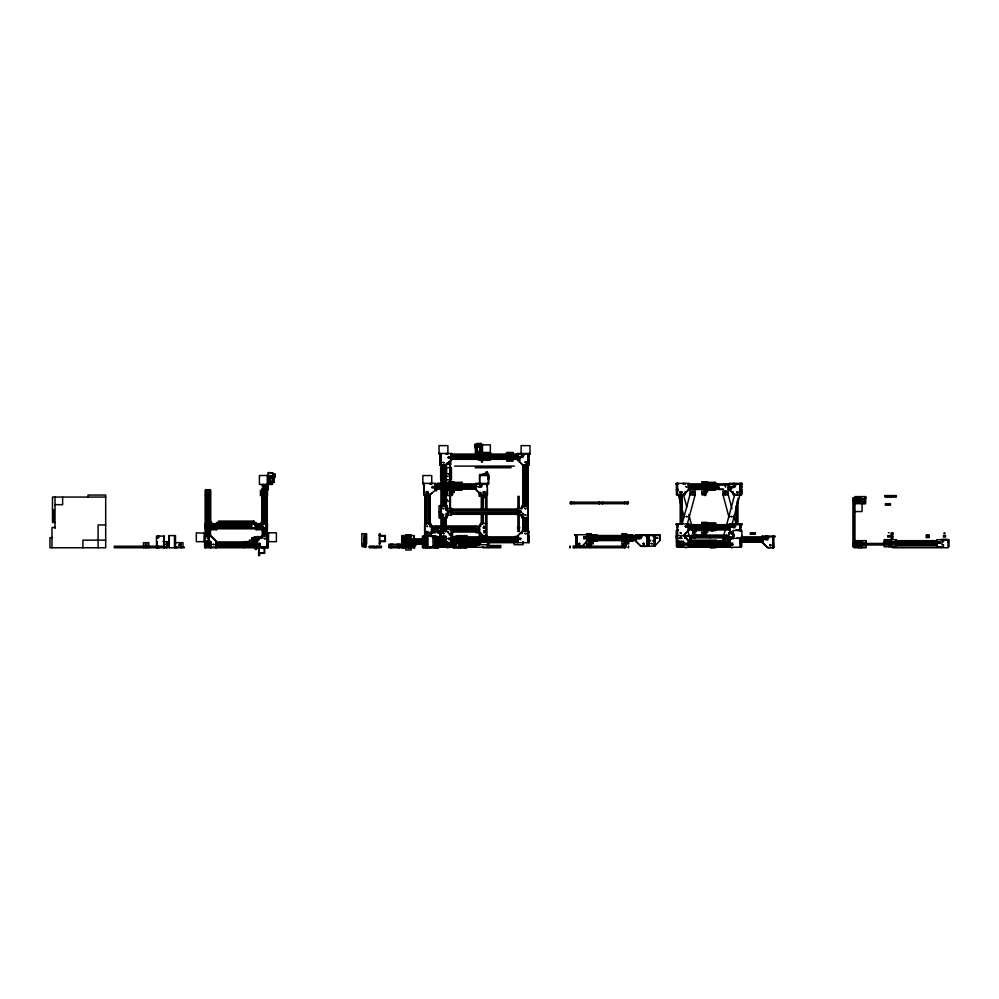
<?xml version="1.0" encoding="UTF-8"?>
<svg xmlns="http://www.w3.org/2000/svg" width="999" height="999" viewBox="0 0 999 999"><rect width="100%" height="100%" fill="white"/><g stroke="black" fill="none" stroke-linecap="round" stroke-linejoin="round"><path stroke-width="1.5" d="M157.018 547.752L157.018 541.67L157.018 546.74M157.767 547.752L157.767 546.74M158.279 547.752L158.279 546.74M164.198 536.088L164.198 547.752L164.198 536.088L156.481 536.088L156.481 547.752M166.134 547.752L166.134 546.74M166.646 547.752L166.646 541.67M162.949 541.67L167.407 541.67L167.407 547.752L114.323 547.752L114.323 546.228L163.998 546.228L163.998 547.752M204.683 541.92L204.683 546.99L268.032 546.99M210.502 536.088L216.084 541.158L216.084 547.752L216.084 541.158L211.264 536.088L204.683 536.088L204.683 541.158L210.502 541.158M205.444 543.194L205.444 547.752L205.444 541.92M205.444 533.478L205.444 490.484L210.502 490.484L210.502 522.739M204.171 532.804L204.171 541.92L210.502 541.92L210.502 543.444L208.991 541.92M211.526 523.626L211.526 522.102L210.502 522.102M209.615 529.707L216.583 529.707L216.583 528.696M255.444 547.752L255.444 546.74M262.2 529.707L256.119 529.707L256.119 528.696M256.631 546.99L256.631 547.752L256.568 540.696M262.2 522.739L262.2 495.092M204.683 536.088L204.683 547.752L268.032 547.752L268.032 541.158L267.27 541.158L267.27 490.484M268.281 472.589L272.602 472.939L268.281 472.589L268.281 476.323L274.263 476.323M268.531 541.92L268.531 532.804M270.055 479.62L270.055 478.983M272.477 476.698L270.055 476.236L270.055 481.381M272.577 479.62L272.577 478.983M272.602 472.589L272.752 475.574M273.002 474.513L274.488 474.513L273.002 474.513L273.177 475.961L275.012 476.098M269.293 484.403L269.293 482.392L274.263 482.392L274.263 475.924L273.177 475.786M274.488 475.574L273.002 475.312L274.488 475.574L274.488 474.513M431.73 484.14L431.73 475.536L422.864 475.536L422.864 484.14L424.1 484.14M424.001 495.042L424.001 483.391L424.001 495.042L429.832 495.042L435.402 489.972L435.402 483.391L422.864 483.391M425.774 546.99L425.774 547.752L425.774 546.99L438.324 546.99L438.324 547.752L422.44 547.752L422.44 536.088L435.614 536.088L435.614 547.752M429.832 494.58L429.832 523.763L429.832 494.068M429.832 484.14L429.832 483.391M435.402 547.24L435.402 544.605M435.402 483.391L435.402 490.734L436.675 490.734L436.675 489.21M437.812 547.752L437.812 546.99M438.324 547.752L438.324 546.99M447.889 454.245L447.889 445.629L439.023 445.629L439.023 454.245L440.921 454.245L440.921 465.147M440.159 465.147L440.159 453.484L440.159 465.147L445.991 465.147L451.56 460.077L451.56 453.484L439.023 453.484M441.071 530.919L440.921 541.92L440.921 454.245M443.718 536.101L443.718 536.85M445.879 506.618L445.879 499.475L447.39 499.475L447.39 501.248M445.879 465.034L445.879 494.405L447.39 494.405L447.39 492.632L446.378 493.906L446.378 463.486M445.991 538.573L445.279 537.874L444.53 538.623L444.53 540.147C445.816 542.107 446.091 538.486 445.991 541.92L440.159 541.92L440.159 536.85L445.991 536.85L445.991 538.374L444.468 536.85M445.991 517.482L445.991 531.443L446.116 513.286M445.991 506.618L445.991 464.722L446.116 510.252M445.991 454.245L445.991 453.484M446.378 510.626L446.378 499.987L446.89 501.248M448.139 545.978L448.763 545.978L448.139 542.432L448.139 547.752L447.115 547.752L447.115 541.67M449.925 509.103L449.925 463.486A1.773 1.773 0 0 0 449.038 461.95M450.437 509.103L450.437 463.486A2.285 2.285 0 0 0 449.288 461.513M451.56 536.088L451.56 542.682L451.56 536.088L446.74 531.031L434.94 531.031M451.56 454.245L451.56 453.484M452.584 536.6L452.584 527.734L445.192 527.734M475.487 448.838L475.487 446.978L475.487 453.109L478.184 453.146M475.949 546.49L475.949 547.24L475.949 540.659M488.499 483.391L475.949 483.391L475.949 489.972L481.518 495.042M477.272 446.978L477.272 452.147L480.444 452.16M479.62 483.391L479.62 474.513L488.499 474.513L488.499 484.14L445.691 484.14M479.695 452.147L479.695 446.978L477.272 447.402M480.769 534.315L480.769 535.589L480.769 534.315L479.245 534.315L479.245 535.589L487.35 535.589M481.019 485.164L482.405 485.664M486.588 495.042L487.35 495.042L487.35 489.972M488.499 484.14L488.499 474.513M451.148 454.245L529.994 454.245L529.994 453.484L517.445 453.484L517.445 460.077L523.026 465.147M522.514 454.245L522.514 455.969L522.514 455.257M523.026 542.682L523.026 541.92M528.084 536.088L528.084 454.245L528.084 536.088L528.846 536.088L528.846 542.682L487.587 542.682M528.084 465.147L528.846 465.147L528.846 460.077L528.084 460.077M576.81 534.752L576.81 546.403L576.81 535.514L574.912 535.514L574.912 534.752L587.449 534.752L587.449 541.346L581.88 546.403L576.048 546.403L576.048 534.752L576.048 546.403M575.412 535.514L575.412 534.752M648.413 535.514L648.413 546.153L654.745 546.153L659.815 540.584L659.815 534.752L635.601 534.752L635.601 541.346L641.171 546.403L647.002 546.403L647.002 541.346M640.671 535.514L640.671 537.037L642.057 537.037L641.558 536.65M647.777 535.514L647.777 534.752M653.358 535.514L653.358 537.037L654.745 537.037L654.745 535.514M654.745 546.153L654.745 539.06L652.722 540.834L654.233 541.346M659.815 540.584L659.815 534.752M678.171 524.687L676.261 524.687L676.261 523.926L688.811 523.926L688.811 530.519L683.241 535.589M678.171 484.016L676.261 484.14L676.261 483.391L688.811 483.391L688.811 489.972L683.241 495.042L677.409 495.042L677.409 483.391L677.409 495.042M676.773 524.687L676.773 523.926M676.773 484.14L676.773 483.391M740.759 538.498L740.759 547.24L677.409 547.24L677.409 523.926L677.409 535.589L689.685 535.589M678.171 541.421L678.171 546.49L678.171 541.421L683.241 541.421L683.241 546.49L676.398 546.49L676.398 535.839M679.944 545.342L680.169 546.49M683.241 542.932L683.241 541.421M683.241 484.14L683.241 483.391M688.811 524.687L688.811 523.926M688.811 484.14L688.811 483.391M711.038 536.85L709.128 536.85L709.128 536.088L721.678 536.088M709.64 536.85L709.64 536.088M688.348 524.687L741.895 524.687L741.895 523.926L729.357 523.926L729.357 530.519L733.865 534.627M688.348 484.14L741.895 484.14L741.895 483.391L729.357 483.391L729.357 489.972L734.927 495.042M734.427 524.687L734.427 526.411L685.277 526.411M734.427 484.14L734.427 485.864L734.427 485.164M739.997 546.49L739.997 547.24L739.997 537.974L739.997 540.659L740.759 540.659M739.997 541.421L739.672 543.144M739.997 531.206L739.997 525.699L740.759 525.699M739.997 523.926L739.997 529.757L740.759 529.757M740.759 485.164L739.997 485.164L739.997 494.792L739.997 484.016M739.997 484.14L739.997 483.391M741.008 489.473L741.008 484.14M741.77 484.14L741.77 494.792L733.154 494.792L733.154 491.745M741.183 536.85L774.762 536.85L774.762 536.088L762.225 536.088L762.225 542.682L767.794 547.752L773.626 547.752L773.626 542.682L772.864 542.682M767.294 537.874L768.681 538.374L768.681 536.85M772.864 536.088L772.864 547.752L772.864 536.85M855.968 542.682L855.968 541.67L855.968 545.729M854.957 545.991L854.957 496.603L865.596 496.603L865.097 503.696M866.108 540.659L866.108 547.752L853.945 547.752L853.945 540.659L866.108 540.659L866.108 542.682L853.945 542.682M886.2 541.708L886.2 540.684L886.2 544.492M887.474 497.102L887.474 495.579M890.009 497.102L890.009 495.579M891.27 541.708L891.27 540.684L891.27 543.98M891.27 497.102L891.27 495.579M896.34 541.708L896.34 539.672L884.177 539.672L884.177 546.765L896.34 546.765L896.34 544.742M943.481 539.672L943.481 541.708L941.957 541.708L941.957 544.742L943.481 544.742L943.481 546.765L936.887 546.765L936.887 544.742M948.039 541.708L948.039 539.672L948.039 547.752L892.569 547.752M859.652 498.476L859.565 501.723M859.989 498.476L859.777 501.723M860.763 498.476L861.038 499.338M860.913 498.476L856.48 498.688M180.07 543.968L180.794 544.38L180.27 543.706M253.671 539.323L252.635 539.048M426.873 526.223L427.597 526.648L427.197 525.973M426.86 532.679L427.709 532.567L426.985 532.979M430.594 526.336L431.343 526.548L430.706 526.073M431.331 532.767L430.544 532.679L431.343 532.455M443.756 514.935L442.957 515.147L443.593 514.672M447.54 508.716L446.815 508.903M447.415 508.716L446.628 508.379M447.215 515.309L447.127 514.51L446.915 515.309M521.378 508.379L522.165 508.491L521.466 508.716M578.783 543.868C580.881 541.933 578.046 545.479 579.62 544.105M643.169 543.481L644.105 544.268L643.306 543.481M680.157 492.107C680.669 494.118 682.23 490.234 681.206 493.918M681.243 492.657C680.481 489.76 679.807 494.68 681.243 492.395M692.12 494.567L693.106 494.705M703.696 534.802C705.431 534.615 700.449 533.728 703.546 534.715M726.048 494.567L725.049 494.705M726.036 538.761L725.187 538.274L725.848 538.936M737.999 492.657C736.538 492.195 737.262 491.021 737.949 492.782M736.912 538.124L738.024 538.124M769.779 545.217C770.866 542.644 770.791 547.514 769.779 544.967M440.659 455.257L440.159 457.28L440.921 455.257L440.159 455.257M576.548 536.525L576.048 538.548L576.81 536.525L576.048 536.525M648.913 536.525L648.413 538.548L648.413 534.752M677.409 527.734L677.909 525.699M682.305 523.289L690.172 493.918A2.535 2.535 0 0 1 690.833 492.782M687.2 524.6L695.067 495.229A2.535 2.535 0 0 0 694.817 493.306M725.461 529.158L723.101 537.974A2.535 2.535 0 0 0 723.751 540.422M726.635 524.75L734.902 493.918M730.356 530.469L727.996 539.285A2.535 2.535 0 0 1 727.734 539.897M731.93 524.6L739.797 495.229A2.535 2.535 0 0 0 739.797 493.918M272.252 476.186L271.84 476.098M253.584 539.223L252.772 539.56M431.955 526.91L431.543 525.349L429.982 525.774M446.578 514.822L447.34 514.56M447.377 515.147L446.89 515.347M477.097 446.128L475.999 446.978M521.341 514.822L522.102 514.56L521.965 515.309M522.252 515.147L521.64 515.347M644.193 544.155L643.706 543.069L643.169 544.018M725.174 486.463L725.761 487.05L725.349 486.351M736.987 491.983L737.187 492.994M271.228 484.403L271.204 481.718M256.044 547.152L255.332 547.152M363.624 546.041C360.664 544.83 365.172 546.453 363.898 545.966M448.426 463.249L448.052 462.612M450.037 494.305L450.037 493.406M447.502 508.816L446.778 508.978M441.009 531.056L439.972 530.769L441.071 530.631M479.582 531.868L479.395 533.241L480.956 533.666M480.694 532.979L480.169 532.305L480.569 533.004M521.578 514.635L521.99 515.347M579.732 544.268L579.482 543.331L578.808 544.018M770.816 545.242L769.792 545.104L770.816 544.942M863.111 543.943L864.035 543.943M446.74 464.61L445.991 464.885M449.637 461.426L451.56 459.315M432.367 492.557L429.832 494.792M457.842 536.625L464.685 536.351M586.488 541.633L582.38 546.153L576.048 546.153M683.741 494.792L688.811 489.21M684.752 534.215L688.811 529.757M716.857 547.215L710.277 547.502M268.032 547.752L268.032 536.088L261.438 536.088L256.631 541.158L262.2 536.088M446.491 513.973L448.014 515.059L446.116 516.333M448.139 515.059L446.815 517.844M520.741 508.479L522.065 507.205M517.445 542.682L517.445 536.088L522.265 531.031L528.846 531.031L528.846 542.682M729.357 547.24L729.357 540.659L734.165 535.589M458.616 536.725L455.644 536.987M256.83 527.684L257.58 525.399L256.83 524.637M260.477 524.637L259.728 526.923L260.477 527.684M404.208 543.194L404.957 540.909L404.208 540.147L403.833 540.859M460.976 543.194L461.725 540.909M856.68 501.66L857.429 500.911M859.577 499.388L860.326 498.626M856.68 545.729L857.429 544.967L856.68 542.682M857.367 543.568L859.652 543.568L860.326 542.682M890.559 541.708L889.822 543.98M205.444 543.444L206.955 541.92M208.991 546.99L210.502 545.466M488.523 482.904L487.987 484.14M440.921 538.374L442.432 536.85M444.468 541.92L445.991 540.397M678.171 542.932L679.682 541.421M681.718 546.49L683.241 544.967M681.967 546.49L683.741 544.967M259.415 525.087L260.177 523.951M462.038 542.744L461.276 543.493L461.988 543.868M859.265 499.063L860.027 497.939M856.98 501.973L857.741 501.223M856.98 546.028L859.265 545.279L860.027 546.028M517.445 536.088L523.026 531.031M729.357 540.659L733.865 536.55M270.891 476.286L271.84 476.286M270.854 482.867L271.566 482.867M157.505 538.124C155.607 535.914 160.265 537.774 158.916 536.088M157.505 545.591L157.168 546.99L159.253 546.99M446.69 508.291L447.427 508.603M434.59 538.249L434.915 536.85L432.842 536.85L432.842 537.999L434.565 538.249L434.59 545.729M434.59 547.115L434.915 545.729L432.842 545.729L432.842 546.865L434.59 547.752M644.105 544.018L643.219 543.893M737.861 492.644L737.075 492.644M859.889 498.676L860.027 501.723M445.067 529.22L445.067 528.521M446.303 529.757L446.99 529.358M253.896 539.535L252.41 539.61L252.41 538.673L253.147 538.249L253.896 539.61M456.243 536.987L456.843 536.088M158.829 536.725L158.217 538.124M475.886 445.279L475.999 446.153L476.111 445.279M271.566 482.192L270.854 482.192M487.599 474.325L487.012 472.739L485.377 473.326L487.162 471.603L488.523 475.337L487.512 475.249M486.201 471.953L487.162 471.603M481.306 474.812L484.877 473.514M487.15 473.114L486.663 473.976M486.588 473.776L487.3 473.526M225.374 521.977L227.185 521.977M157.168 536.987L158.217 536.725M433.878 538.249L434.915 537.999L432.842 537.999L433.166 545.729M433.878 547.115L434.915 546.865M272.727 478.009L269.293 478.184M272.252 476.486L270.167 476.486M271.204 477.809C274.725 476.948 267.695 476.948 271.204 477.809L271.204 475.874M253.034 538.748L253.534 538.961M484.053 525.911L484.053 526.773M410.139 538.086L410.252 538.936M484.053 532.242L484.053 533.104M410.139 544.418L410.252 545.267M480.444 443.993L481.468 443.993M474.737 444.443L481.468 444.443L481.468 443.431L477.147 443.431L477.147 444.443L474.737 444.443L474.737 446.978L481.468 446.978M481.468 444.867L490.334 444.867L490.334 453.733M480.444 446.74L481.468 446.74M475.487 448.426L477.172 448.426L477.172 450.074L475.487 450.074M481.468 451.486L477.272 451.486L477.272 454.27M477.272 451.61L475.487 451.96L477.272 451.96M480.444 451.923L481.468 451.923M475.487 452.559L477.272 452.559M478.421 453.234L490.584 453.234M512.637 453.234L507.055 453.234L507.055 455.194M477.272 453.721L479.383 453.721M451.148 454.57L479.07 454.57M489.935 454.57L517.857 454.57M451.148 454.957L479.07 454.957M489.935 454.957L517.857 454.957M451.148 455.257L517.857 455.257M521.503 455.257L523.026 455.257M528.846 455.257L528.084 455.257L528.846 457.28L528.346 455.257M451.148 455.706L517.857 455.706M522.514 455.769L523.901 455.769L523.901 454.245M451.148 455.969L517.857 455.969M448.039 457.592L520.966 457.592M448.039 457.854L520.966 457.854M451.148 458.304L517.857 458.304M440.159 459.315L440.921 459.315M451.148 459.315L519.418 459.315M528.084 459.315L528.846 459.315M440.159 460.077L440.921 460.077M520.379 460.077L517.719 460.327M480.969 460.327L481.705 460.327M487.3 460.327L488.036 460.327M507.055 460.327L512.637 460.327M506.555 461.088L513.136 461.088M440.159 463.873L440.159 464.635M528.846 463.873L528.846 464.635M445.616 464.385L450.686 464.385L450.686 460.077M440.159 464.885L440.921 464.885M528.846 464.885L522.514 464.885L517.445 459.315L517.445 453.484M454.607 466.096L514.41 466.096M445.354 467.669L451.436 467.669L451.436 479.845L445.354 479.845M269.293 475.449L259.415 475.536L259.415 484.403L267.27 484.403M479.62 475.536L488.499 475.536M269.293 475.961L267.27 475.536L267.27 541.158M451.436 476.286L446.491 476.286L446.491 467.669M269.63 476.885L275.012 476.698M268.281 481.381L274.263 481.381L274.263 482.392M453.146 481.868L448.326 481.818L448.326 484.715M706.543 481.868L701.735 481.818L701.735 484.715M453.146 481.943L454.158 481.943L454.158 483.104M706.543 481.943L707.567 481.943L707.567 483.104M269.293 482.579L272.477 482.579M450.099 483.129L462.262 483.129M703.508 483.129L715.671 483.129M269.293 483.191L270.854 483.191M271.566 483.191L272.477 483.191M440.534 483.179L437.437 483.179L437.437 484.79M446.166 483.179L449.263 483.179L449.263 484.14M268.281 483.891L269.293 483.891M434.94 484.14L441.083 484.14M268.281 484.403L272.477 484.403L272.477 476.236M434.94 484.478L438.012 484.478M462.587 484.478L476.411 484.478M688.348 484.478L703.708 484.478M714.46 484.478L729.819 484.478M267.27 484.652C263.823 484.54 267.457 484.827 265.497 486.113L263.973 486.113C262.013 484.827 265.647 484.54 262.2 484.652C262.088 488.099 262.375 484.465 263.661 486.426L263.661 487.949L262.912 488.711L262.2 487.999L262.2 538.086M434.94 484.852L438.012 484.852M462.587 484.852L476.411 484.852M688.348 484.852L703.708 484.852M714.46 484.852L729.819 484.852M434.94 485.164L441.083 485.164M445.691 485.164L476.411 485.164M480.007 485.164L481.518 485.164M486.588 484.14L487.35 485.164M688.348 485.164L719.068 485.164M733.403 485.164L734.927 485.164M434.94 485.601L441.083 485.601M445.691 485.601L476.411 485.601M688.348 485.601L719.068 485.601M734.427 485.664L735.813 485.664L735.314 485.277M434.94 485.864L441.083 485.926M445.691 485.864L476.411 485.864M688.348 485.864L719.068 485.926M267.27 486.376L266.558 485.664L265.809 486.426L265.809 487.949L266.558 488.711L267.27 487.999M448.139 487.187L448.763 487.187L448.139 488.711M431.868 487.437L441.083 487.487M445.691 487.437L476.411 487.487M688.348 487.437L719.068 487.487M728.283 487.437L732.891 487.487M431.868 487.762L441.083 487.762M445.691 487.762L476.411 487.762M688.348 487.762L719.068 487.762M728.283 487.762L732.891 487.762M434.94 488.199L441.083 488.199M445.691 488.199L476.411 488.199M688.348 488.199L719.068 488.199M434.94 489.21L441.083 489.21M445.691 489.21L476.411 489.21M677.147 489.335L678.171 489.335M688.348 489.21L723.676 489.21M728.283 489.21L731.355 489.21M739.997 489.21L741.008 489.335L741.008 484.016M676.398 489.473L678.171 489.473M700.224 489.473L695.154 489.473L695.154 494.792L690.084 494.792L690.084 488.711M739.997 489.473L741.77 489.473M262.2 489.722L268.281 489.722L268.281 473.888M459.228 489.722L454.158 489.722L454.158 492.507L450.349 492.507M712.624 489.722L707.567 489.722L707.567 492.007L701.735 491.945L701.735 489.06M677.409 489.972L678.171 489.972M452.647 490.234L453.384 490.234M457.967 490.234L458.703 490.234M458.978 490.234L459.715 490.234M706.056 490.234L706.793 490.234M711.375 490.234L712.112 490.234M712.387 490.234L713.124 490.234M267.52 490.484L260.427 490.484L260.427 495.554L262.2 495.554M454.158 492.007L450.611 491.958L450.611 489.922M682.217 492.12L680.194 492.12L681.093 492.12M449.937 492.844L452.634 492.844L452.634 494.867L449.937 494.867M451.011 492.969L452.235 492.969M704.42 492.969L705.644 492.969M451.311 493.856L452.235 493.856M487.35 493.781L487.35 494.53M677.409 493.781L677.409 494.53M704.707 493.856L705.344 493.856M740.759 493.781L740.759 494.53M451.311 493.981L452.235 493.981M704.707 493.981L705.344 493.981M205.444 494.792L206.456 494.792M487.35 494.792L481.019 494.792L475.949 489.21L475.949 483.391M678.171 494.792L676.398 494.792L676.398 484.14M683.241 494.792L685.014 494.792L685.014 491.745M479.245 495.042L480.769 495.042M739.997 495.042L740.759 495.042M680.194 495.229L681.206 495.229M451.186 495.516L452.06 495.516M704.582 495.516L705.469 495.516M483.853 496.366L485.152 496.366M105.694 497.065L52.485 497.065L52.485 522.415L55.02 522.415M428.821 496.94L429.832 496.94M854.957 497.702L852.934 497.702L852.934 546.74M865.596 497.614L865.097 496.603M861.026 498.051L859.128 498.002L859.115 501.723M854.957 498.626L865.596 498.626M853.945 498.826L856.355 499.388L856.218 498.688M856.355 498.826L856.355 501.461M852.934 499.488L854.957 499.488M852.934 500.799L853.945 500.799M861.038 500.961L860.713 501.66M446.378 501.286L449.925 501.286M865.596 501.66L854.957 501.66L854.957 503.696L865.596 503.696L865.596 496.603M55.02 504.67L62.625 504.67L62.625 497.065M446.94 505.681L439.023 505.681L439.023 517.844L446.94 517.844M528.084 505.681L521.94 505.681L521.94 507.205M446.116 507.205L448.139 508.479M520.866 508.479L517.32 508.479L517.32 515.059L520.866 515.059L522.065 517.844M451.148 509.228L517.857 509.228M451.148 509.565L517.857 509.565M52.485 509.74L53.746 509.74L53.746 522.415M456.63 509.74L461.188 509.74M507.817 509.74L512.375 509.74M451.148 509.94L517.857 509.94M451.148 510.252L517.857 510.252M451.148 510.951L517.857 511.013M854.957 511.55L862.05 511.55L862.05 503.696M439.023 511.763L439.772 511.763L439.772 517.844M451.148 512.574L517.857 512.574M451.148 512.849L517.857 512.849M451.148 513.286L517.857 513.286M451.148 514.298L517.857 514.298M448.014 515.059L451.56 515.059L451.56 514.298M521.94 517.844L528.084 517.844M220.529 521.828L221.516 521.828M250.949 521.828L251.923 521.828M262.2 522.102L261.189 522.102L261.189 528.696M707.567 522.489L701.735 522.365L701.735 525.262M702.497 522.914L715.671 522.914L715.671 525.237M486.713 523.426L480.569 523.426L479.37 526.211L475.949 526.211M703.508 523.676L715.671 523.676M206.955 523.876L211.526 523.876M256.119 523.876L251.561 523.876L251.561 528.434M261.189 523.876L265.746 523.876M205.444 523.951L267.27 523.951M210.04 524.637L251.511 524.637M261.126 524.637L256.443 524.637L256.443 525.349M105.694 524.95L98.102 524.95L98.102 547.752M205.444 525.087L251.511 525.087M254.982 525.087L261.126 525.087M677.409 525.699L678.171 525.699M688.348 525.699L729.819 525.699M733.403 525.699L734.927 525.699M441.645 525.961L435.402 525.961L435.402 532.804L431.98 532.804L430.781 535.589L424.001 535.589M444.755 525.961L475.949 525.961L475.949 532.804L479.37 532.804L480.569 535.589M435.402 526.211L431.98 526.211L430.781 523.426L424.637 523.426L424.637 535.589M685.277 526.148L732.891 526.148M734.427 526.211L735.813 526.211L735.314 525.824M685.277 526.461L732.891 526.461M205.444 526.923L251.511 526.972M254.982 526.923L261.189 526.972M430.332 526.972L441.645 526.972M444.755 526.972L479.745 526.972M441.071 527.222L437.999 527.222L437.999 533.304L440.896 533.304M445.067 527.222L453.196 527.222L453.196 528.234M483.329 527.222L485.676 527.222L485.676 528.234L483.329 528.234L483.391 527.222M55.02 527.484L51.973 527.484L51.973 547.752M210.04 527.684L251.511 527.684M261.126 527.684L256.443 527.684L256.443 526.972M205.444 527.984L267.27 527.984M434.94 527.984L438.012 527.984M451.835 527.984L476.411 527.984M688.348 527.984L729.819 528.034M437.999 528.234L441.034 528.234M205.444 528.359L267.27 528.359M434.94 528.434L438.012 528.434M451.835 528.434L476.411 528.434M688.348 528.296L729.819 528.296M688.348 528.746L729.819 528.746M688.348 529.045L703.708 529.045M714.46 529.045L729.819 529.045M688.348 529.433L703.708 529.433M714.46 529.433L729.819 529.433M677.409 529.757L678.171 529.757M688.348 529.757L729.819 529.757M735.938 530.007L738.985 530.007M739.872 530.007L740.509 530.007M434.94 530.319L441.083 530.319M451.835 530.269L476.411 530.319M712.624 530.269L707.567 530.269L707.567 532.542L701.735 532.492L701.735 529.595M434.94 530.581L438.012 530.581M451.835 530.581L476.411 530.581M483.853 530.581L485.152 530.581M677.06 530.519L678.171 530.519M692.22 530.519L701.086 530.519L701.086 529.757M706.056 530.769L706.793 530.769M711.375 530.769L712.112 530.769M712.387 530.769L713.124 530.769M476.411 531.031L451.823 531.031L451.823 536.101L452.584 536.85M440.159 531.53L440.409 532.292M483.891 531.53L485.114 531.53M517.969 531.53L519.193 531.53M528.846 531.53L528.846 532.292M430.332 532.042L438.012 532.042M451.835 532.042L479.745 532.042M692.719 531.98L694.243 531.98L695.004 531.231L694.293 530.519M437.999 532.292L441.034 532.292M888.373 532.804L889.11 532.804M944.117 532.804L944.854 532.804M728.87 533.254L733.603 533.254M204.171 533.304L205.182 533.304M268.531 533.304L267.52 532.804L276.386 532.804L276.386 541.67L268.531 541.67M586.438 533.691L588.973 533.691L588.973 536.588M704.42 533.516L705.644 533.516M943.88 533.816L945.104 533.816M891.27 534.065L892.794 534.065M677.409 534.315L677.409 535.077M366.121 534.365L364.086 533.741L366.621 533.741L366.621 543.868L361.813 543.818L361.813 533.691L364.348 533.691L364.348 543.818M590.746 534.365L588.711 533.741L591.246 533.741L591.246 536.638M626.223 534.365L624.188 533.741L626.723 533.741L626.723 536.638M704.42 534.403L705.344 534.403M379.295 534.802L380.307 534.802M366.121 535.127L364.086 535.764L366.121 535.764M590.746 535.127L588.711 535.764L590.746 535.764L590.746 533.741M591.246 535.002L597.327 535.002M626.223 535.127L624.188 535.764L626.223 535.764L626.223 533.741M626.723 535.002L632.804 535.002M379.295 535.514L385.377 535.514L385.377 541.595L380.307 541.595L380.307 543.868L379.295 543.868M586.75 535.514L654.233 535.514L654.233 546.153L654.994 535.514L659.815 535.514M693.481 535.589L701.086 535.589L701.086 536.351M887.599 535.714L889.884 535.714M943.343 535.714L945.628 535.714M586.75 535.839L636.301 535.839M445.991 536.088L440.159 536.088L440.159 531.031L440.159 542.682M455.194 536.088L458.616 536.088M704.582 536.051L705.469 536.051M366.121 536.401L364.086 537.037L366.121 537.037M437.437 536.351L430.844 536.625M481.468 536.351L487.549 536.351M515.546 536.351L517.794 536.351M684.128 536.351L690.446 536.351M256.843 536.575L258.616 536.575L258.616 540.034L249.363 540.147L249.363 541.67L244.293 541.67M268.032 536.6L268.032 537.362M436.925 536.6L437.187 537.362M586.75 536.525L636.301 536.525M639.647 536.525L641.171 536.525M646.241 535.514L647.002 536.525M648.413 536.525L649.175 536.525M891.27 536.6L892.794 536.6M258.616 536.9L254.295 536.9L258.616 536.825L258.616 537.912L251.885 537.837L251.885 540.447L258.616 540.372M427.172 536.85L427.422 536.088M451.148 536.85L518.581 536.85M583.653 536.962L639.397 536.962M721.216 536.85L724.287 536.85M727.359 536.85L733.503 536.85M887.599 536.987L889.884 536.987M943.343 536.987L945.628 536.987M258.616 537.087L257.605 537.087L257.605 541.358M437.599 537.112L440.646 537.112M639.397 537.237L583.653 537.237L639.397 537.287L639.397 535.514M926.348 537.112L928.883 537.162M257.605 537.4L258.616 537.4M441.658 537.362L435.402 537.362L436.413 537.874M52.485 537.612L49.95 537.612L49.95 547.752L105.694 547.752L105.694 495.042L87.962 495.042L87.962 497.065M366.121 537.662L364.086 538.299L366.121 538.299M451.148 537.874L517.857 537.874M724.287 537.874L690.721 537.874L690.721 542.182M727.359 537.874L733.503 537.874M741.183 537.874L762.687 537.874M766.27 537.874L767.794 537.874M773.626 537.874L772.864 537.874L773.626 539.897L773.114 537.874M255.869 537.912L251.885 537.912L254.295 537.912L254.295 536.825M254.433 538.349L252.023 538.349L252.023 539.997M258.616 538.349L259.628 538.349M448.039 538.311L520.966 538.311M682.18 538.374L676.261 538.374L676.261 530.519M765.758 538.311L733.029 538.374L733.029 530.519L741.895 530.519L741.895 538.374M440.921 538.573L441.633 537.874L442.37 538.623L441.633 540.909L435.189 540.859M448.039 538.573L520.966 538.623M730.431 538.573L733.503 538.573M741.183 538.623L767.294 538.573L767.294 536.85M583.653 538.811L639.397 538.861M366.121 539.31L364.086 539.31L366.121 539.947M410.614 539.135L422.902 539.135M435.189 539.135L441.333 539.135M364.21 539.51L365.984 539.51M405.232 539.46L404.52 539.847L405.282 540.596L406.793 540.596L407.555 539.847L406.843 539.46M410.614 539.46L422.902 539.46M435.189 539.46L441.333 539.46M941.707 539.385L947.277 539.385M586.75 539.56L636.301 539.56M410.302 539.835L422.902 539.847M435.189 539.847L441.333 539.847M888.373 539.897L889.11 539.897M940.946 539.897L948.039 539.897M105.694 540.147L82.892 540.147L82.892 547.752M410.614 540.147L422.902 540.147M435.189 540.147L441.333 540.147M451.148 540.147L517.857 540.147M690.971 540.147L716.695 540.147M741.183 540.147L762.687 540.147M440.921 540.197L441.246 540.909M451.148 540.197L517.857 540.197M586.75 540.247L636.301 540.247M741.183 540.197L762.687 540.197M451.148 540.471L517.857 540.471M741.183 540.471L762.687 540.471M366.121 540.584L364.086 540.584L366.121 541.208M410.614 540.596L422.902 540.596M435.189 540.596L441.333 540.596M576.048 540.584L576.81 540.584M586.75 540.584L636.301 540.584M648.413 540.584L649.175 540.584M677.409 540.659L678.171 540.659M895.878 540.684L937.349 540.684M403.509 540.909L404.133 540.909L404.133 535.589M409.59 540.909L407.942 540.909L407.942 535.589M410.614 540.909L422.902 540.859M451.148 540.909L517.857 540.909M741.183 540.909L762.687 540.909M597.327 541.083L593.281 541.083L593.281 543.868L586.438 543.818L586.438 540.921M632.804 541.083L628.758 541.083L628.758 543.868L621.915 543.818L621.915 539.485M676.398 541.158L678.171 541.158M717.944 541.158L723.014 541.158L723.014 535.839L728.084 535.839L728.084 541.92M739.997 541.158L741.77 541.158M887.924 541.021L887.224 541.396L887.974 542.145L889.497 542.145L890.259 541.396L889.547 541.021M451.148 541.208L517.857 541.208M576.048 541.346L576.81 541.346M626.223 541.208L624.188 540.584M649.175 541.346L650.686 540.834L649.175 539.31M677.147 541.283L678.171 541.283M739.997 541.283L762.687 541.208M451.148 541.595L517.857 541.595M688.348 541.421L729.819 541.421M741.183 541.595L762.687 541.595M204.171 541.67L196.316 541.67L196.316 532.804L205.182 533.304M366.121 541.795L364.086 541.795L364.086 543.818M590.746 541.795L588.711 541.795L588.711 543.818M591.246 541.72L593.281 541.72M626.223 541.795L624.188 541.795L624.188 543.818M626.723 541.72L628.758 541.72M679.894 541.745L679.183 542.12L679.944 542.869L681.455 542.869L682.217 542.12L681.518 541.745M688.348 541.745L729.819 541.745M884.177 541.708L937.349 541.708M215.622 541.92L257.093 541.92M451.148 541.92L517.857 541.92M741.183 541.92L762.687 541.92M772.864 541.92L773.626 541.92M857.691 541.995L856.98 542.382L857.741 543.131L859.265 543.131L860.027 542.382L859.315 541.995M891.27 542.145L940.421 542.145M207.155 542.257L206.456 542.632L207.218 543.381L208.729 543.381L209.49 542.632L208.779 541.92M409.59 542.432L407.942 542.432L407.942 547.752M441.333 542.432L435.189 542.432L456.693 542.482L450.549 542.432M464.123 542.432L460.264 542.432L460.601 543.194L464.123 543.194M466.346 542.432L464.697 542.432L464.697 547.752M467.195 542.432L476.411 542.432M688.348 542.432L729.819 542.432M886.2 542.407L886.538 541.708M408.566 542.482L407.867 543.194L407.117 542.432L407.117 540.909L407.867 540.147L408.241 540.859M465.334 542.482L464.622 543.194L463.873 542.432L463.873 540.909M679.944 542.557L681.455 542.557M891.27 542.469L940.421 542.469L890.946 542.407L890.946 541.708M175.412 542.682L183.017 542.682L183.017 546.99M410.614 542.744L422.902 542.744M435.189 542.744L481.518 542.682M215.622 542.932L257.093 542.932M683.741 542.932L681.718 541.421M856.355 542.882L856.355 545.516M410.614 543.194L422.902 543.194M435.189 543.194L456.693 543.194M467.195 543.194L479.483 543.144M678.171 543.144L678.87 542.432L679.62 543.194L679.62 544.705L678.87 545.466L678.171 544.767M683.241 543.144L682.529 542.432L681.78 543.194L681.78 544.705L682.529 545.466L683.241 544.767M685.277 543.194L732.891 543.144M215.622 543.381L260.165 543.381M205.444 543.643L206.144 542.932L206.893 543.693L206.893 545.217L206.144 545.978L205.444 545.267M210.502 543.643L209.802 542.932L209.053 543.693L209.053 545.217L209.802 545.978L210.502 545.267M215.622 543.643L260.165 543.643M852.934 543.543L854.957 543.543M913.111 543.568L915.396 543.568M405.232 543.868L404.52 543.493L405.282 542.744L406.793 542.744L407.555 543.493L406.843 543.868M463.611 543.868L464.323 543.493L463.561 542.744M911.238 544.03L937.349 543.98M410.614 544.205L422.902 544.205M435.189 544.205L456.693 544.205M460.264 544.205L461.988 544.205M463.611 544.205L465.334 544.205M911.238 544.305L937.349 544.305M364.485 544.842L365.709 544.842M405.619 544.905L407.517 544.905M410.302 544.905L416.383 544.905M434.94 544.767L456.443 544.767M589.123 544.842L590.347 544.842M624.6 544.842L625.824 544.842M852.934 544.855L854.957 544.855M857.367 544.842L859.652 544.842M911.238 544.742L937.349 544.742M576.048 545.142L576.048 545.904M937.349 545.054L860.276 544.967L860.276 543.444L912.487 543.444L912.487 544.967M215.622 545.267L260.165 545.217M679.944 545.217L681.455 545.342L681.455 546.49L681.355 545.217M215.622 545.529L260.165 545.529M410.077 545.529L414.635 545.529L414.635 547.752L406.855 547.752L406.855 535.589L414.298 535.589L414.298 540.147M434.94 545.466L456.443 545.466M461.051 545.466L464.123 545.466M467.195 545.466L476.411 545.466M688.348 545.466L729.819 545.466M895.878 545.429L937.349 545.429M364.485 545.729L365.709 545.729M589.41 545.729L590.347 545.729M624.887 545.729L625.524 545.729M853.945 545.729L866.108 545.729M895.878 545.754L937.349 545.754M215.622 545.978L257.093 545.978M364.485 545.854L365.709 545.854M456.243 545.854L455.644 546.99M589.41 545.854L590.347 545.854M624.887 545.854L625.524 545.854M647.002 546.153L640.671 546.153L635.601 540.584L635.601 534.752M679.894 546.153L679.183 545.779L679.944 545.029L681.455 545.029L682.217 545.779L681.518 546.153M410.077 546.353L414.635 546.353M434.94 546.49L456.443 546.49M460.352 546.49L464.123 546.49M466.595 546.49L476.411 546.49M688.348 546.49L729.819 546.49M739.997 546.615L741.77 546.49L741.77 535.839M773.626 546.478L773.626 547.24M163.374 546.74L167.407 546.74L167.407 541.67M369.255 546.74L381.418 546.74M852.934 546.653L854.957 546.653M388.911 546.99L401.074 546.99M402.472 546.99L405.507 546.99M410.077 546.99L414.635 546.99M458.616 546.99L453.022 546.99L453.022 547.752L467.107 547.752L467.107 541.008M458.853 546.99L463.923 546.99M488.449 546.99L500.611 546.99M861.038 546.99L862.562 546.99M253.546 547.215L267.482 547.215L267.482 541.296M364.66 547.39L365.547 547.39M424.001 547.24L487.35 547.24L487.35 543.956M589.285 547.39L590.172 547.39M624.762 547.39L625.649 547.39M426.286 547.502L427.048 547.502M773.626 547.502L767.294 547.502L762.225 541.92L762.225 536.088M405.806 547.752L401.735 547.752L401.735 535.589L405.219 535.589L405.219 547.752M685.776 547.752L686.538 547.752M710.277 547.752L716.108 547.752M731.63 547.752L732.392 547.752M257.605 547.914L258.616 547.914M258.616 548.214L257.605 548.214L257.605 546.503M271.041 476.498L271.815 476.223M480.956 525.349L479.582 525.536L479.395 526.91M252.41 539.535L253.147 539.972M432.842 537.999L433.878 537.999L433.878 536.85M432.842 546.865L433.878 546.865L433.878 545.729M448.726 462L448.726 463.973L447.053 463.274M684.29 536.55L688.811 541.421M857.741 499.063L856.98 497.939M859.265 501.223L860.027 501.973M694.243 534.128L695.004 534.877L694.293 535.589M257.892 525.087L257.13 523.951M678.171 544.967L679.682 546.49M452.085 527.734L452.584 531.031M440.921 540.397L442.432 541.92M205.444 545.466L206.955 546.99M859.577 500.911L860.326 501.66M856.68 498.626L857.429 499.388M886.912 541.708L887.661 543.98M860.326 545.729L859.577 543.444M683.99 535.589L688.811 540.659L688.811 547.24L688.811 546.49M520.741 515.059L521.94 516.333M734.165 535.052L729.357 529.757L729.357 523.926M272.939 475.786L272.64 475.124M431.78 531.868L431.543 533.666L429.982 533.241M739.997 485.164L740.759 487.187L740.247 485.164M739.997 525.699L740.759 527.734L740.247 525.699M646.241 536.525L647.002 538.548M486.588 485.164L487.35 487.187M731.93 508.603L727.996 493.918A2.535 2.535 0 0 0 727.734 493.306M733.89 515.946L735.863 523.289M728.995 517.257L723.101 495.229A2.535 2.535 0 0 1 723.751 492.782M683.266 493.918L686.8 507.13M688.773 514.473L691.533 524.75M692.707 529.158L695.067 537.974M678.371 495.229L680.731 504.033M681.905 508.441L684.265 517.257M687.811 530.469L690.172 539.285A2.535 2.535 0 0 0 690.833 540.422M856.717 498.476L856.98 501.723M857.017 498.476L857.13 501.723M949.05 546.765L949.05 539.672L936.887 539.672L936.887 546.765M915.708 544.967L915.708 543.444L915.459 544.967M911.725 543.444L911.725 544.967M896.34 539.672L896.34 540.684M888.735 539.672L888.735 541.708M888.735 544.742L888.735 546.765M884.177 542.707L884.177 543.743M863.074 502.684L863.074 503.696M862.562 502.684L862.562 503.696M862.562 541.92L862.562 544.455M861.038 496.665L861.038 497.302M861.038 497.614L861.038 501.66M861.038 541.67L861.038 544.455M860.713 542.682L860.713 543.394M859.465 498.151L859.427 501.723M859.165 496.665L859.165 497.302M859.04 497.927L859.065 501.723M858.715 497.927L858.678 501.723L858.503 497.927M858.503 540.659L858.503 542.682M858.503 545.729L858.503 547.752M858.303 497.927L858.328 501.723M858.116 497.927L858.129 501.723M857.854 498.688L857.904 501.723M857.766 498.688L857.716 501.723M857.579 498.688L857.479 501.723L857.304 498.688M856.305 501.66L856.355 500.911L855.918 501.461M856.305 542.682L856.355 543.444L855.918 542.882M856.305 545.729L856.355 544.967L855.918 545.516M855.968 497.614L855.968 501.66M853.945 497.614L853.945 546.74M774.762 536.088L774.762 536.85M774.262 536.088L774.262 536.85M773.626 536.088L773.626 547.752M767.794 536.088L767.794 539.897L766.27 539.897L766.27 536.85M767.032 536.088L767.032 536.85M765.896 536.088L765.896 536.85M741.895 483.391L741.895 484.14M741.895 523.926L741.895 524.687M741.77 486.263L741.77 487.1M741.77 490.734L741.77 493.269M741.395 483.391L741.395 484.14M741.395 523.926L741.395 524.687M741.008 541.158L741.008 546.615M740.759 483.391L740.759 494.792L734.427 494.792L729.357 489.21L729.357 483.391M740.759 523.926L740.759 531.218M740.759 537.974L740.759 547.24M737.974 498.264L737.974 524.3M736.962 501.298L736.962 524.3M735.938 505.856L735.938 524.088M734.927 483.391L734.927 487.187L733.403 487.187L733.403 484.14M734.927 524.687L734.927 527.734L733.403 527.734L733.403 524.687M734.165 483.391L734.165 484.14M733.154 535.839L733.154 538.498M733.029 483.391L733.029 484.14M733.029 523.926L733.029 524.687M731.405 534.265L731.405 532.754L728.87 532.754L728.87 534.265M728.084 484.016L728.084 494.792L723.014 494.792L723.014 489.473L717.944 489.473L717.944 484.14M715.671 484.777L715.671 482.367L703.508 482.367L703.508 484.777M715.671 489.21L715.671 489.972L703.508 489.972L703.508 489.21M715.671 528.296L715.671 530.519L703.508 530.519L703.508 528.296M714.66 482.367L714.66 483.129M714.66 489.21L714.66 489.972M714.66 529.757L714.66 530.519M710.277 536.088L710.277 537.874M709.128 536.088L709.128 536.85M706.543 489.11L706.543 492.007M706.543 529.645L706.543 532.542M706.043 482.505L706.043 483.254M706.043 489.335L706.043 492.007M706.043 522.415L706.043 523.039M706.043 529.882L706.043 532.542M704.27 489.06L704.27 491.945M704.27 529.595L704.27 532.492M704.02 481.868L704.02 482.505M704.02 488.711L704.02 489.335M704.02 489.922L704.02 491.958M704.02 522.415L704.02 523.039M704.02 530.469L704.02 532.492M703.508 522.914L703.508 525.237M696.016 529.757C696.091 533.678 696.116 530.744 694.555 532.292L694.555 533.816C696.116 535.364 696.091 532.43 696.016 536.351M695.154 538.498L695.154 535.839L690.084 535.839L690.084 541.92M685.876 535.589L685.876 536.351M685.139 483.391L685.139 484.14M685.139 533.141L685.139 538.374M685.014 535.839L685.014 538.498M683.99 483.391L683.99 484.14M683.741 541.421L683.741 546.49M682.217 495.005L682.217 524.3M681.518 541.421L681.455 542.682L679.944 542.682L679.894 541.421M681.206 495.005L681.206 524.3M681.243 545.217L681.243 546.49M681.081 545.217L681.081 546.49M680.893 545.217L680.893 546.49M680.506 545.217L680.506 546.49M680.319 545.217L680.319 546.49M680.194 492.032L680.194 493.918M680.194 495.005L680.194 524.3M678.171 483.391L678.171 484.14M677.409 537.587L677.409 547.24M677.147 484.016L677.147 489.473M677.147 541.158L677.147 546.615M676.261 483.391L676.261 484.14M676.261 523.926L676.261 524.687M654.994 534.752L654.994 545.879M648.413 543.081L648.413 544.155M647.639 534.752L647.639 535.514M647.002 534.752L647.002 546.403M641.171 535.514L641.171 538.548L639.647 538.548L639.647 535.514M639.273 534.752L639.273 535.514M627.609 502.172L627.609 503.696M627.11 502.172L627.11 503.696M626.723 539.535L626.723 543.868M626.223 539.947L626.223 543.868M625.337 546.228L625.337 547.752L573.139 547.752L573.139 546.228L624.575 546.228L624.575 547.752M624.575 502.172L624.575 503.696M624.45 536.588L624.45 533.691L621.915 533.691L621.915 536.588M624.45 539.485L624.45 543.818M602.784 502.172L602.784 503.696M602.534 502.172L602.522 503.696M599.55 502.172L599.55 503.696M599.3 502.172L599.3 503.696M598.988 502.172L598.988 503.696M591.246 539.535L591.246 543.868M590.746 539.947L590.746 540.584M590.746 543.868L590.746 541.208L588.711 540.584M588.973 539.485L588.973 543.818M586.438 534.328L586.438 534.964M574.912 534.752L574.912 535.514M573.901 502.172L573.901 503.696M573.901 546.228L573.901 547.752M571.366 502.172L571.366 503.696M570.916 502.172L570.916 503.696M529.994 454.245L529.994 445.629L521.116 445.629L521.116 454.245M529.482 453.484L529.482 454.245M528.846 453.484L528.846 465.147M527.072 464.722L527.072 506.618M527.072 517.482L527.072 531.443M526.635 461.625L526.635 506.618M526.635 517.482L526.635 531.443M526.361 461.625L526.361 506.618M526.361 517.482L526.311 531.443M524.75 464.722L524.75 506.618M524.8 517.482L524.75 531.443M524.475 464.722L524.475 506.618M524.475 517.482L524.475 531.443M524.038 464.722L524.038 506.618M524.038 517.482L524.038 531.443M523.726 464.722L523.726 506.618M523.726 517.482L523.726 531.443M523.351 464.722L523.351 506.618M523.351 517.482L523.351 531.443M523.026 454.245L523.026 457.28L521.503 457.28L521.503 454.245M523.026 542.095L523.026 544.705L514.148 544.705L514.148 540.784M522.764 513.286L522.764 517.844M522.639 513.286L522.639 517.844M522.265 531.031L522.265 533.566M519.18 508.803L519.18 496.366L517.944 496.366L517.919 510.364M519.18 515.034L519.18 530.581L517.944 530.581L517.919 513.474M518.556 527.222L518.556 528.234M517.445 508.479L517.445 509.228M517.445 514.298L517.445 515.059M513.136 455.344L513.136 452.472L506.555 452.472L506.555 455.344M512.499 453.234L512.499 454.245M512.499 459.315L512.499 460.327M510.601 454.245L510.601 454.882M509.078 454.245L509.078 454.882M507.18 453.234L507.18 454.245M507.18 459.315L507.18 460.327M497.065 545.529L497.065 546.99M491.995 545.529L491.995 546.99M490.584 454.882L490.584 452.472L478.421 452.472L478.421 454.882M490.584 459.315L490.584 460.077L478.421 460.077L478.421 459.315M488.936 540.784L488.936 544.705L480.069 544.705L480.069 540.784M488.061 546.79L488.061 547.752L482.829 547.752L482.829 546.79M487.35 483.391L487.35 495.042M487.35 536.85L487.35 536.088L487.1 536.85M486.263 494.58L486.263 509.94M486.263 514.547L486.263 536.051M485.576 494.58L485.576 509.94M485.576 514.547L485.576 523.763M485.102 527.222L485.102 528.234M485.039 527.222L485.039 528.234M483.966 527.222L483.903 528.234M483.241 491.508L483.241 509.94M483.241 514.547L483.241 523.763M482.48 444.867L482.48 453.733M482.48 459.815L482.48 462.1L481.468 462.1L481.468 460.327M482.542 494.58L482.542 509.94M482.542 514.547L482.542 523.763M481.855 494.58L481.855 509.94M481.855 514.547L481.855 523.763M481.855 534.515L481.855 537.587M481.468 453.484L481.468 443.693L480.444 443.693L480.444 453.721M481.518 484.14L481.518 487.187L480.007 487.187L480.007 484.14M481.019 484.14L481.019 485.864M479.695 448.838L479.695 450.074M479.582 445.779L479.582 446.978M479.62 474.513L479.62 484.14M478.533 445.779L478.533 446.978M477.772 444.443L477.772 446.978M477.497 445.779L477.497 446.978M477.01 444.443L477.01 446.978M477.16 448.688L477.16 449.912M467.107 537.112L467.107 535.589L463.623 535.589L463.623 537.112M466.346 541.67L466.346 547.752M465.334 540.397L465.334 547.752M463.623 540.397L463.623 547.752M462.262 484.777L462.262 482.367L450.099 482.367L450.099 484.14M462.262 489.21L462.262 489.972L450.099 489.972L450.099 489.21M461.975 537.112L461.975 535.589L458.491 535.589L458.491 537.112M461.975 540.397L461.975 547.752M461.251 482.367L461.251 483.129M461.251 489.21L461.251 489.972M460.901 542.432L460.901 547.752M460.264 540.397L460.264 547.752M459.253 541.67L459.253 547.752M458.616 540.471L458.491 547.752M458.091 546.99L458.091 547.752M456.843 546.99L456.843 547.752M455.194 540.471L455.194 547.752M454.295 547.752L453.534 547.752M453.146 489.11L453.146 492.007M452.634 482.505L452.634 483.254M452.634 489.335L452.634 492.007M451.56 509.228L451.56 508.479L448.014 508.479L446.491 509.94M451.436 508.479L451.436 515.059M450.861 489.06L450.861 491.945M450.611 481.868L450.611 482.505M450.611 488.711L450.611 489.335M448.763 544.455L448.763 545.978M448.139 527.222L448.139 528.234M446.865 491.87L446.865 493.019M446.815 505.681L446.815 507.205M446.74 453.484L446.74 454.245M446.491 541.92L446.491 542.682M445.991 536.85L445.991 542.682M445.654 464.722L445.654 506.618M445.654 517.482L445.654 531.443M445.279 464.722L445.279 506.618M445.279 517.482L445.279 531.443M444.967 464.722L444.967 506.618M444.967 517.482L444.967 531.443M444.53 464.722L444.53 506.618M444.53 517.482L444.53 531.443M444.268 464.722L444.268 506.618M444.268 517.482L444.218 531.443M444.268 536.85L444.967 537.562L444.218 538.311L442.694 538.311L441.933 537.562L442.644 536.85M444.268 541.92L444.967 541.208L444.218 540.471L442.694 540.471L441.933 541.208L442.644 541.92M442.694 464.722L442.644 506.618M442.644 514.373L442.694 531.443M442.569 513.861L442.569 517.844M442.37 464.722L442.37 506.618M442.37 514.373L442.37 531.443M441.933 464.722L441.933 506.618M441.933 517.482L441.933 531.443M440.659 467.669L440.659 479.845M440.659 505.681L440.659 517.844M437.187 546.99L437.187 547.752M436.413 537.362L436.413 540.659M436.426 546.99L436.426 547.752M435.402 543.956L435.402 546.49M434.59 536.088L434.59 536.85M433.166 536.088L433.166 536.85M433.166 547.115L433.166 547.752M430.844 546.99L430.844 547.752M430.594 483.391L430.594 484.14M430.594 546.99L430.594 547.752M430.082 523.426L430.082 526.461M430.082 532.542L430.082 535.589M429.495 494.58L429.495 523.763M429.458 546.99L429.458 547.752M429.12 494.58L429.12 523.763M428.821 494.58L428.821 523.763M428.059 491.508L428.109 523.763M428.059 531.443L428.059 534.515M428.009 536.088L428.009 547.752M426.998 536.088L427.048 547.752M426.536 491.508L426.486 523.763M426.486 531.443L426.486 534.515M426.223 491.508L426.223 523.763M426.223 531.443L426.223 534.515M426.373 536.088L426.286 547.752M425.774 494.58L425.774 523.763M425.224 536.088L425.224 547.752M424.762 494.58L424.762 536.051M424.001 536.088L424.001 536.85M423.713 536.088L423.713 547.752M414.298 544.418L414.298 547.752M413.798 535.589L413.798 540.147M413.798 544.705L413.798 547.752M411.064 539.835L411.064 534.765L405.744 534.765L405.744 549.974L411.064 549.974L411.064 544.905M410.352 535.589L410.352 547.752M409.59 535.589L409.59 547.752M408.566 535.589L408.566 547.752M404.133 547.752L404.133 542.432L403.509 542.432L403.833 543.194M403.509 535.589L403.509 547.752M402.485 535.589L402.485 547.752M399.563 544.268L399.563 547.752M398.289 544.268L398.289 547.752M397.527 544.268L397.527 545.978L392.47 545.978L392.47 544.268M391.708 544.268L391.708 547.752M390.434 544.268L390.434 547.752M380.307 535.514L380.307 533.816L379.295 533.816L379.295 544.205M376.099 547.752L376.099 546.103L381.418 546.103L381.418 547.752L369.255 547.752L369.255 546.103L374.575 546.103L374.575 547.752M366.121 533.741L366.121 543.868M275.012 477.41L275.012 473.726L272.602 473.988M274.263 476.698L274.263 478.983M272.727 477.41L272.59 480.581M269.293 477.372L269.293 481.993M267.395 490.484L267.52 495.554M266.258 490.484L266.258 524.275M266.258 527.335L266.258 536.55M265.809 490.484L265.809 536.55M265.547 489.722L266.258 489.011L265.497 488.261L263.973 488.261L263.212 489.011L263.923 489.722M265.497 490.484L265.547 524.275M265.547 527.335L265.547 536.55M264.698 547.215L264.698 553.296L259.628 553.296L259.628 555.569L258.616 555.569L258.616 546.703M264.186 547.714L264.186 552.784L259.116 552.784L259.116 547.714M263.973 490.484L263.923 524.275M263.923 527.335L263.973 536.55M263.661 490.484L263.661 524.275M263.661 527.335L263.661 536.55M263.212 490.484L263.212 524.275M263.212 527.335L263.212 536.55M262.837 523.626L262.837 528.696M261.688 546.99L261.701 547.752M261.438 536.088L261.438 538.498M261.189 490.484L261.189 495.554M260.864 524.637L260.864 525.349M260.864 526.972L260.864 527.684M260.177 528.359L259.415 527.235L257.892 527.235L257.13 528.359M256.119 529.707L256.119 522.614L216.583 522.614L216.583 524.125M256.044 546.715L256.044 549.438L255.332 549.438L255.332 546.715M255.682 546.715L255.682 549.438M254.932 537.837L254.932 540.372M254.42 546.54L254.42 547.677M254.171 537.837L254.171 540.372M244.293 546.74L244.293 547.752M216.583 527.984L216.583 529.707M211.014 541.92L211.014 547.752M210.627 523.626L210.627 528.696M210.502 524.275L210.502 489.722L205.444 489.722L205.444 536.55M210.502 527.335L210.502 536.55M210.502 541.92L210.502 547.752M209.49 490.484L209.49 524.275M209.49 527.335L209.49 536.55M209.053 490.484L209.053 524.275M209.053 527.335L209.053 539.622M208.779 490.484L208.729 539.622M208.779 546.99L209.49 546.278L208.729 545.529L207.218 545.529L206.456 546.278L207.155 546.99M208.604 541.033L208.604 545.591L207.093 545.591L207.093 541.033M207.155 490.484L207.155 536.55M206.893 490.484L206.893 524.275M206.893 527.335L206.893 536.55M206.456 490.484L206.456 524.275M206.456 527.335L206.456 536.55M206.144 490.484L206.144 536.55M205.769 490.484L205.769 536.55M181.206 542.682L181.206 547.752M176.686 547.752L176.686 546.99L184.291 546.99L184.291 547.752L169.093 547.752L169.093 535.589L175.499 535.589L175.499 547.752M174.488 535.589L174.488 547.752M169.293 535.589L169.293 547.752M158.916 546.99L158.916 547.752M158.217 545.854L158.217 546.99M157.505 536.088L157.505 536.725M157.505 546.99L157.505 547.752M148.814 547.752L148.814 542.682L143.494 542.682L143.494 547.752M146.915 543.956L146.915 547.752M145.392 543.956L145.392 547.752M55.02 497.065L55.02 528.496M445.142 531.768A3.047 3.047 0 0 1 448.027 529.133A3.047 3.047 0 0 1 451.123 531.505A3.047 3.047 0 0 1 449.313 534.977M487.899 476.036A2.023 2.023 0 0 1 488.199 479.532M488.012 476.698A1.523 1.523 0 0 1 487.912 479.108M736.7 492.12A2.535 2.535 0 0 1 738.623 492.37M724.887 492.12A2.535 2.535 0 0 1 726.81 492.37M739.797 537.974A2.535 2.535 0 0 1 739.797 539.285M691.52 537.999A1.261 1.261 0 0 1 693.718 537.999M679.545 492.37A2.535 2.535 0 0 1 682.08 492.37M691.97 492.12A2.535 2.535 0 0 1 693.893 492.37A1.261 1.261 0 0 0 692.295 490.784A1.261 1.261 0 0 0 691.72 492.894A1.261 1.261 0 0 0 693.843 492.332M256.843 540.372L256.843 541.945L256.843 540.372M262.2 546.99L262.2 547.752L262.2 546.99M267.27 541.92L267.27 547.752L267.27 541.92M481.518 534.515L481.518 537.587L481.518 534.515M481.518 514.547L481.518 523.763L481.518 514.547M481.518 494.58L481.518 509.94L481.518 494.58M486.588 514.547L486.588 536.051L486.588 514.547M486.588 494.58L486.588 509.94L486.588 494.58M523.026 517.482L523.026 531.443L523.026 517.482M523.026 464.722L523.026 506.618L523.026 464.722M528.084 536.85L528.084 541.92L528.084 536.85M647.265 534.752L647.265 535.514L647.265 534.752M648.139 534.752L648.139 535.514L648.139 534.752M649.175 535.514L649.175 546.153L649.175 535.514M861.038 546.74L861.038 547.752L861.038 546.74M884.939 495.579L884.939 497.102L896.34 497.102L896.34 495.579L884.939 495.579M891.27 545.754L891.27 546.765L891.27 545.754M927.109 536.263L928.121 536.438L927.109 536.263M447.527 532.08C448.688 534.365 449.051 530.082 447.527 532.08M451.048 528.821L451.848 528.921L451.061 528.771M145.779 545.117L146.516 545.317L145.829 545.029M164.335 544.055L165.347 544.48L164.385 543.931M178.896 545.067L179.97 545.367L178.896 545.067M207.605 526.061L208.292 526.348L207.642 525.973M207.43 538.486L208.516 538.773L207.43 538.486M207.355 544.293C208.142 546.715 209.241 542.582 207.355 544.293M213.012 544.318L214.086 544.605L213.012 544.318M258.042 525.998C258.816 528.409 259.927 524.288 258.042 525.998M264.123 487.025C264.897 489.448 266.009 485.314 264.123 487.025M258.616 544.318L259.703 544.605L258.616 544.318M264.198 538.486L265.272 538.773L264.198 538.486M405.432 541.508C406.206 543.931 407.305 539.797 405.432 541.508M426.76 492.37L427.834 492.657L426.76 492.37M432.33 486.538L433.404 486.825L432.33 486.538M432.08 529.358L433.154 529.645L432.08 529.358M442.919 462.462L443.993 462.749L442.919 462.462M448.489 456.63L449.562 456.918L448.489 456.63M442.907 508.491L443.743 508.716L442.907 508.491M448.114 473.613L449.188 473.901L448.114 473.613M442.919 533.416L443.993 533.703L442.919 533.416M442.844 539.223C443.394 541.558 444.942 537.812 442.907 539.073M448.114 511.625L449.188 511.913L448.114 511.625M448.489 539.248L449.562 539.535L448.489 539.248M462.187 541.508C462.962 543.931 464.073 539.797 462.187 541.508M477.947 486.538L479.021 486.825L477.947 486.538M478.196 529.358L479.27 529.645L478.196 529.358M483.516 492.107L484.602 492.395L483.516 492.107M479.97 526.223L480.756 526.548L480.007 526.123M477.947 543.806L479.021 544.093L477.947 543.806M519.443 456.63L520.467 457.055L519.492 456.506M525.012 462.212L526.098 462.5L525.012 462.212M519.567 511.625L520.641 511.913L519.567 511.625M519.443 539.248L520.516 539.535L519.443 539.248M525.012 508.491L525.849 508.716L525.012 508.491M525.012 514.822L525.849 515.047L525.012 514.822M525.012 533.416L526.098 533.703L525.012 533.416M584.378 537.899L585.451 538.186L584.378 537.899M587.087 545.554C588.985 547.627 589.248 544.917 587.087 545.554M622.564 545.554C623.339 547.976 624.45 543.856 622.564 545.554M637.587 537.899L638.673 538.186L637.587 537.899M651.161 543.481L652.247 543.768L651.161 543.481M656.743 537.899L657.817 538.186L656.743 537.899M685.739 486.538L686.812 486.825L685.739 486.538M680.157 532.904L681.243 533.204L680.157 532.904M680.157 537.974L681.243 538.261L680.157 537.974M680.094 543.781C680.868 546.203 681.967 542.082 680.094 543.781M686.226 516.471L687.212 516.733L686.226 516.471M685.739 527.085L686.812 527.372L685.739 527.085M692.207 491.895L692.994 492.22L692.245 491.783M685.739 543.806L686.812 544.093L685.739 543.806M692.869 532.892C693.643 535.314 694.755 531.181 692.869 532.892M702.384 493.693C703.159 496.103 704.27 491.983 702.384 493.693M725.124 491.895L725.961 492.107L725.124 491.895M731.355 486.538L732.429 486.825L731.355 486.538M730.956 516.471L731.942 516.733L730.956 516.471M731.355 527.085L732.429 527.372L731.355 527.085M736.862 494.443L737.836 494.705L736.862 494.443M731.355 543.806L732.429 544.093L731.355 543.806M764.223 539.248L765.296 539.535L764.223 539.248M863.061 500.012L864.085 500.287L863.061 500.012M857.891 544.043C858.678 546.453 859.764 542.357 857.891 544.043M888.123 543.056C888.898 545.466 890.022 541.383 888.123 543.056M938.91 543.081L939.934 543.356L938.91 543.081M273.314 475.062L274.176 475.287L273.364 474.962M475.999 444.842L475.249 445.279L475.999 446.565L476.748 446.141L475.999 444.842M478.533 451.71L478.533 451.71M510.864 466.733L475.387 466.733L475.387 467.757L510.864 467.757L510.864 466.733M448.139 485.414L447.115 485.414L447.115 495.554L449.4 495.554L449.4 490.484L448.139 490.484L448.139 485.414M480.769 492.507L479.245 492.507L479.245 496.316L480.769 496.316L480.769 492.507M706.043 492.844L701.985 492.844L701.985 494.867L706.043 494.867L706.043 492.844M628.383 502.172L570.092 502.172L570.092 503.696L628.383 503.696L628.383 502.172M890.434 503.696L885.364 503.696L885.364 505.207L890.434 505.207L890.434 503.696M253.971 521.091L218.494 521.091L218.494 522.352L253.971 522.352L253.971 521.091M267.407 523.626L205.307 523.626L205.307 528.696L267.407 528.696L267.407 523.626M251.511 525.349L205.444 525.349L251.511 525.399M261.189 525.349L254.982 525.349L261.126 525.399M519.542 527.222L517.569 527.222L517.569 528.234L519.542 528.234L519.542 527.222M438.012 528.696L434.94 528.696L438.012 528.746M476.411 528.696L451.835 528.696L476.411 528.746M443.581 531.53L443.319 532.292L443.581 531.53M755.356 532.754L750.286 532.754L750.286 534.265L755.356 534.265L755.356 532.754M892.794 532.804L891.27 532.804L891.27 539.135L892.794 539.135L892.794 532.804M706.043 533.379L701.985 533.379L701.985 535.414L706.043 535.414L706.043 533.379M726.822 535.077L691.345 535.077L691.345 536.351L726.822 536.351L726.822 535.077M928.883 535.027L926.348 535.027L926.348 537.662L928.883 537.662L928.883 535.027M928.883 535.539L926.348 535.539L928.883 535.589M384.865 536.013L379.795 536.013L379.795 541.083L384.865 541.083L384.865 536.013M680.831 536.088L680.569 536.85L680.831 536.088M208.104 536.6L207.842 537.362L208.104 536.6M422.902 542.432L410.614 542.432L422.902 542.482M857.304 543.444L857.055 544.967L857.304 543.444M401.074 544.268L388.911 544.268L388.911 547.752L401.074 547.752L401.074 544.268M366.121 544.705L362.063 544.705L362.063 546.74L366.121 546.74L366.121 544.705M464.123 544.705L461.051 544.705L464.123 544.767M479.483 544.705L467.195 544.705L479.483 544.767M590.746 544.705L586.688 544.705L586.688 546.74L590.746 546.74L590.746 544.705M626.223 544.705L622.165 544.705L622.165 546.74L626.223 546.74L626.223 544.705M732.891 544.705L685.277 544.705L732.891 544.767M648.663 545.142L648.413 545.904L648.663 545.142M500.611 545.529L488.449 545.529L488.449 547.752L500.611 547.752L500.611 545.529M570.154 546.228L569.905 547.752L570.154 546.228M628.571 546.228L628.321 547.752L628.571 546.228M484.865 497.652L484.865 491.508L484.815 497.652M448.014 512.862A1.261 1.261 0 0 0 449.912 511.763A1.261 1.261 0 0 0 448.014 510.676A1.261 1.261 0 0 0 448.014 512.862M519.468 512.862A1.261 1.261 0 0 0 521.378 511.763A1.261 1.261 0 0 0 519.468 510.676A1.261 1.261 0 0 0 519.468 512.862M724.65 539.522A1.261 1.261 0 0 0 726.773 538.961A1.261 1.261 0 0 0 725.212 537.4A1.261 1.261 0 0 0 724.65 539.522M724.912 493.094A1.261 1.261 0 0 0 726.81 492.007A1.261 1.261 0 0 0 724.912 490.909A1.261 1.261 0 0 0 724.912 493.094M478.109 530.606A1.261 1.261 0 0 0 480.007 529.507A1.261 1.261 0 0 0 478.109 528.409A1.261 1.261 0 0 0 478.109 530.606M431.718 530.407A1.261 1.261 0 0 0 433.841 529.832A1.261 1.261 0 0 0 432.292 528.284A1.261 1.261 0 0 0 431.718 530.407"/></g></svg>
